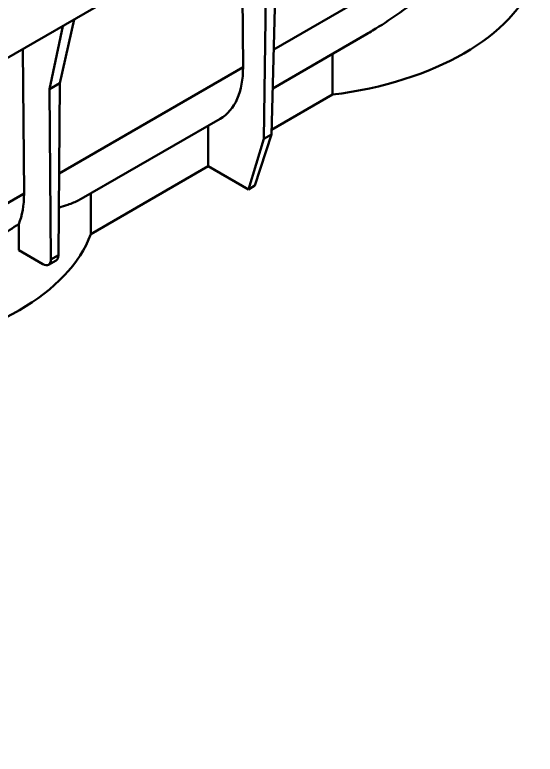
# Model space of a CAD drawing. Header units: millimetres. Extents: x 0 to 2100, y 0 to 1485.
# Drawn here: x 1780.8 to 1872.7, y 472.6 to 603.1 of the extents above; entities that cross this region are included whole.
import ezdxf

# ---------------------------------------------------------------- set-up
doc = ezdxf.new("R2010")
doc.units = ezdxf.units.MM
doc.header["$LTSCALE"] = 5
doc.layers.add('Sichtbar (ISO)', color=7, linetype='Continuous', lineweight=50)
doc.layers.add('Sichtbar schmal (ISO)', color=7, linetype='Continuous', lineweight=50)

msp = doc.modelspace()

# ---------------------------------------------------------------- linework, layer by layer
at = {"layer": 'Sichtbar (ISO)'}
for p, q in [((1428.384, 392.724), (1843.427, 632.349)), ((1821.143, 593.845), (1820.949, 619.371)), ((1827.022, 613.161), (1826.148, 581.956)), ((1824.829, 581.195), (1825.228, 612.125)), ((1791.29, 602.248), (1788.771, 590.995)), ((1786.97, 589.956), (1789.3, 601.098)), ((1842.936, 599.664), (1826.376, 590.103)), ((1782.464, 571.514), (1782.27, 597.04)), ((1836.928, 588.996), (1836.928, 596.194)), ((1788.771, 590.995), (1786.97, 589.956)), ((1788.771, 590.995), (1788.543, 560.653)), ((1787.199, 559.877), (1786.97, 589.956)), ((1826.172, 582.786), (1836.928, 588.996)), ((1817.088, 584.74), (1792.544, 570.57)), ((1815.01, 576.342), (1814.955, 583.509)), ((1822.081, 572.26), (1824.829, 581.195)), ((1826.148, 581.956), (1823.24, 572.929)), ((1826.148, 581.956), (1824.829, 581.195)), ((1794.251, 564.357), (1815.01, 576.342)), ((1815.01, 576.342), (1822.081, 572.26)), ((1823.24, 572.929), (1822.081, 572.26)), ((1794.251, 564.357), (1794.251, 571.555)), ((1781.554, 561.517), (1785.797, 559.068)), ((1788.12, 559.732), (1786.793, 558.967))]:
    msp.add_line(p, q, dxfattribs=at)
for centre, major_axis, ratio, start_param, end_param in [((1827.256, 615.256), (46.5, 0), 0.5773503, 4.9219003, 6.073674), ((1807.001, 602.01), (-10.13, 17.245), 0.5722902, 3.1373048, 3.922703), ((1768.322, 579.679), (-10.13, 17.245), 0.5722902, 3.546271, 3.922703), ((1748.768, 568.134), (-33.026, 4331.656), 0.007557, 4.7108038, 4.7118637), ((1748.768, 569.94), (46.5, 0), 0.5773503, 4.9219003, 6.073674), ((1787.128, 561.469), (0.987, -1.74), 0.5823664, 0.0044401, 0.7898383), ((1785.785, 560.694), (1.013, -1.725), 0.5722902, 5.4934993, 7.0642956)]:
    msp.add_ellipse(centre, major_axis=major_axis, ratio=ratio, start_param=start_param, end_param=end_param, dxfattribs=at)
for points, knots in [([(1842.936, 599.664), (1843.303, 599.875), (1843.668, 600.091), (1845.526, 601.211), (1846.978, 602.165), (1849.799, 604.124), (1851.166, 605.13), (1853.827, 607.12), (1855.12, 608.104), (1857.486, 609.817), (1858.567, 610.559), (1859.638, 611.205), (1859.734, 611.263), (1859.829, 611.319), (1859.952, 611.392), (1859.98, 611.408), (1860.008, 611.424)], [6.4959947, 6.4959947, 6.4959947, 6.4959947, 6.6227213, 6.6227213, 7.1460042, 7.1460042, 7.6692871, 7.6692871, 8.19257, 8.19257, 8.6454358, 8.6454358, 8.6454358, 8.6859619, 8.6859619, 8.6978279, 8.6978279, 8.6978279, 8.6978279]), ([(1788.606, 569.029), (1789.166, 569.204), (1789.694, 569.371), (1790.908, 569.793), (1791.558, 570.053), (1792.277, 570.42), (1792.413, 570.494), (1792.544, 570.57)], [9.9258127, 9.9258127, 9.9258127, 9.9258127, 10.2857016, 10.2857016, 10.8089845, 10.8089845, 10.9357112, 10.9357112, 10.9357112, 10.9357112]), ([(1764.448, 554.348), (1764.814, 554.56), (1765.179, 554.775), (1767.037, 555.895), (1768.49, 556.849), (1771.31, 558.808), (1772.677, 559.814), (1775.339, 561.804), (1776.631, 562.789), (1778.998, 564.501), (1780.079, 565.243), (1781.149, 565.889), (1781.245, 565.947), (1781.341, 566.004), (1781.464, 566.076), (1781.491, 566.092), (1781.519, 566.109)], [6.4959947, 6.4959947, 6.4959947, 6.4959947, 6.6227213, 6.6227213, 7.1460042, 7.1460042, 7.6692871, 7.6692871, 8.19257, 8.19257, 8.6454358, 8.6454358, 8.6454358, 8.6859619, 8.6859619, 8.6978279, 8.6978279, 8.6978279, 8.6978279])]:
    msp.add_open_spline(points, degree=3, knots=knots, dxfattribs=at)
at = {"layer": 'Sichtbar schmal (ISO)'}
for p, q in [((1826.569, 596.978), (1860.953, 616.829)), ((1788.651, 575.086), (1821.143, 593.845)), ((1748.08, 551.662), (1782.464, 571.514)), ((1788.543, 560.653), (1787.199, 559.877))]:
    msp.add_line(p, q, dxfattribs=at)

doc.saveas('drawing.dxf')
